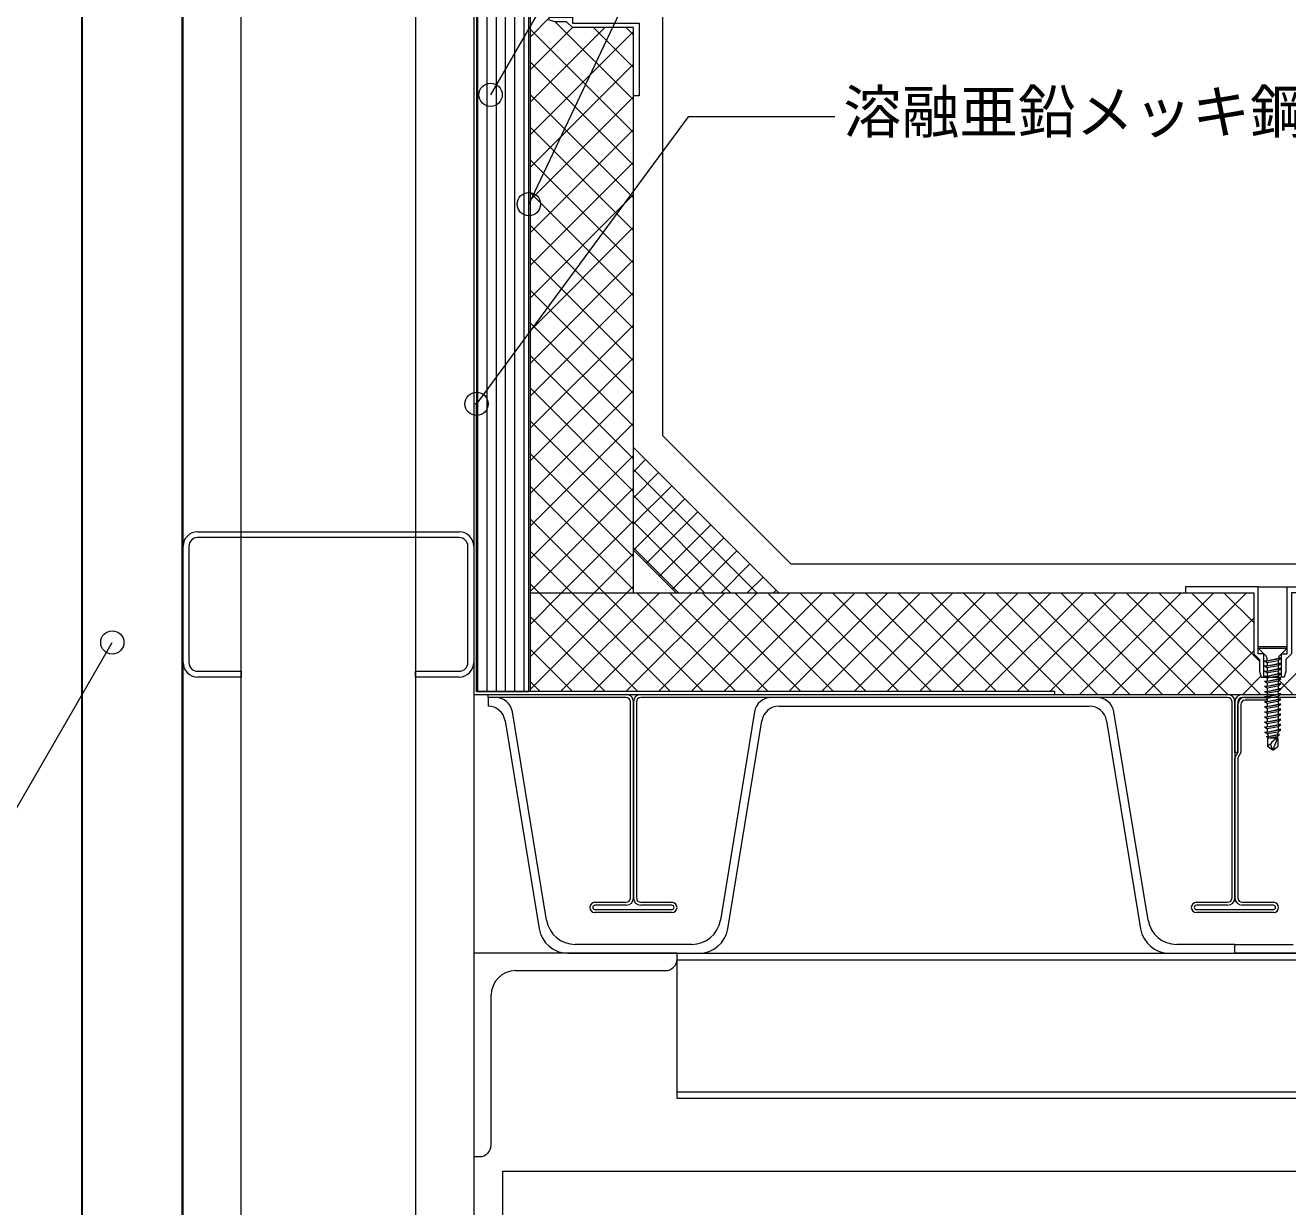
# Model space of a CAD drawing. Units: millimetres, scale not verified. Extents: x -1380 to 1380, y -955 to 955.
# Drawn here: x -769.3 to -334.8, y -496.4 to -89.9 of the extents above; entities that cross this region are included whole.
import ezdxf
from ezdxf.enums import TextEntityAlignment as Align

# ---------------------------------------------------------------- set-up
doc = ezdxf.new("R2010")
doc.units = ezdxf.units.MM
doc.header["$LTSCALE"] = 3
for name, color, linetype, lineweight in [('0-1_HATCH', 9, 'Continuous', 18), ('0-2_BOUSUI', 1, 'Continuous', 18), ('0-3_MOJI', 7, 'Continuous', 18), ('0-5_KANAMONO_SCREW', 4, 'Continuous', 18), ('0-6_dannnetu', 6, 'Continuous', 18), ('0-7_KANAMONO', 5, 'Continuous', 18), ('0-8_TEKKOTU', 7, 'Continuous', 18), ('0-9_doubuti', 5, 'Continuous', 18), ('0-A_dekki', 3, 'Continuous', 18), ('0-B_bo-do', 3, 'Continuous', 18), ('0-C_ZATU', 6, 'Continuous', 18)]:
    doc.layers.add(name, color=color, linetype=linetype, lineweight=lineweight)
doc.styles.add('ＭＳ ゴシック', font='')
doc.styles.get('ＭＳ ゴシック').set_extended_font_data('MS Gothic')

msp = doc.modelspace()

# ---------------------------------------------------------------- linework, layer by layer
at = {"layer": '0-1_HATCH'}
for p, q in [((-613.521, -319.136), (-613.521, -84.922)), ((-610.346, -319.136), (-610.346, -85.886)), ((-607.171, -319.136), (-607.171, -86.786)), ((-603.996, -319.136), (-603.996, -86.353)), ((-600.821, -319.136), (-600.821, -85.986)), ((-597.646, -319.136), (-597.646, -85.986)), ((-595.36, -116.182), (-569.815, -90.636)), ((-595.348, -104.945), (-581.006, -90.602)), ((-595.337, -93.708), (-588.971, -87.342)), ((-559.971, -115.572), (-586.907, -88.636)), ((-559.971, -104.346), (-573.681, -90.636)), ((-559.971, -93.121), (-562.456, -90.636)), ((-595.372, -127.419), (-559.971, -92.018)), ((-559.971, -126.797), (-595.334, -91.434)), ((-595.384, -138.656), (-559.971, -103.243)), ((-559.971, -138.022), (-595.346, -102.647)), ((-595.395, -149.893), (-559.971, -114.468)), ((-559.971, -149.248), (-595.358, -113.861)), ((-595.407, -161.13), (-559.971, -125.694)), ((-559.971, -160.473), (-595.369, -125.075)), ((-595.419, -172.367), (-559.971, -136.919)), ((-559.971, -171.698), (-595.381, -136.288)), ((-559.971, -182.924), (-595.393, -147.502)), ((-595.43, -183.604), (-559.971, -148.144)), ((-595.442, -194.841), (-559.971, -159.37)), ((-559.971, -194.149), (-595.404, -158.716)), ((-595.454, -206.078), (-559.971, -170.595)), ((-559.971, -205.374), (-595.416, -169.929)), ((-595.465, -217.315), (-559.971, -181.82)), ((-559.971, -216.6), (-595.428, -181.143)), ((-595.477, -228.552), (-559.971, -193.046)), ((-559.971, -227.825), (-595.439, -192.357)), ((-559.971, -239.05), (-595.451, -203.57)), ((-595.489, -239.789), (-559.971, -204.271)), ((-595.5, -251.026), (-559.971, -215.496)), ((-559.971, -250.276), (-595.463, -214.784)), ((-595.512, -262.263), (-559.971, -226.722)), ((-559.971, -261.501), (-595.474, -225.998)), ((-595.524, -273.5), (-559.971, -237.947)), ((-559.971, -272.726), (-595.486, -237.211)), ((-559.971, -243.484), (-555.797, -239.31)), ((-517.561, -285.136), (-559.971, -242.726)), ((-559.971, -252.464), (-551.307, -243.8)), ((-595.535, -284.737), (-559.971, -249.172)), ((-559.971, -283.952), (-595.498, -248.425)), ((-559.971, -261.445), (-546.817, -248.29)), ((-526.541, -285.136), (-559.971, -251.706)), ((-559.971, -270.425), (-542.327, -252.781)), ((-570.012, -285.136), (-595.509, -259.639)), ((-584.71, -285.136), (-559.971, -260.398)), ((-535.521, -285.136), (-559.971, -260.686)), ((-555.514, -274.948), (-537.837, -257.271)), ((-551.024, -279.438), (-533.346, -261.761)), ((-546.534, -283.929), (-528.856, -266.251)), ((-581.237, -285.136), (-595.521, -270.852)), ((-573.484, -285.136), (-559.971, -271.623)), ((-544.502, -285.136), (-559.971, -269.667)), ((-538.761, -285.136), (-524.366, -270.741)), ((-529.781, -285.136), (-519.876, -275.231)), ((-592.462, -285.136), (-595.533, -282.066)), ((-520.801, -285.136), (-515.386, -279.721)), ((-595.571, -295.998), (-584.71, -285.136)), ((-595.571, -307.223), (-573.484, -285.136)), ((-595.571, -318.448), (-562.259, -285.136)), ((-558.462, -319.136), (-592.462, -285.136)), ((-585.034, -319.136), (-551.034, -285.136)), ((-547.237, -319.136), (-581.237, -285.136)), ((-573.808, -319.136), (-539.808, -285.136)), ((-536.012, -319.136), (-570.012, -285.136)), ((-562.583, -319.136), (-528.583, -285.136)), ((-562.259, -285.136), (-559.971, -282.848)), ((-524.786, -319.136), (-558.786, -285.136)), ((-551.358, -319.136), (-517.358, -285.136)), ((-513.561, -319.136), (-547.561, -285.136)), ((-540.132, -319.136), (-506.132, -285.136)), ((-502.336, -319.136), (-536.336, -285.136)), ((-528.907, -319.136), (-494.907, -285.136)), ((-491.11, -319.136), (-525.11, -285.136)), ((-517.682, -319.136), (-483.682, -285.136)), ((-479.885, -319.136), (-513.885, -285.136)), ((-511.821, -285.136), (-510.896, -284.211)), ((-506.456, -319.136), (-472.456, -285.136)), ((-468.66, -319.136), (-502.66, -285.136)), ((-495.231, -319.136), (-461.231, -285.136)), ((-457.434, -319.136), (-491.434, -285.136)), ((-484.006, -319.136), (-450.006, -285.136)), ((-446.209, -319.136), (-480.209, -285.136)), ((-472.78, -319.136), (-438.78, -285.136)), ((-434.984, -319.136), (-468.984, -285.136)), ((-461.555, -319.136), (-427.555, -285.136)), ((-423.759, -319.136), (-457.759, -285.136)), ((-450.33, -319.136), (-416.33, -285.136)), ((-411.533, -320.136), (-446.533, -285.136)), ((-439.104, -319.136), (-405.104, -285.136)), ((-400.308, -320.136), (-435.308, -285.136)), ((-427.879, -319.136), (-393.879, -285.136)), ((-389.083, -320.136), (-424.083, -285.136)), ((-416.654, -319.136), (-382.654, -285.136)), ((-377.857, -320.136), (-412.857, -285.136)), ((-406.428, -320.136), (-371.428, -285.136)), ((-366.632, -320.136), (-401.632, -285.136)), ((-395.203, -320.136), (-360.203, -285.136)), ((-355.407, -320.136), (-390.407, -285.136)), ((-383.978, -320.136), (-348.978, -285.136)), ((-344.181, -320.136), (-379.181, -285.136)), ((-344.471, -308.621), (-367.956, -285.136)), ((-346.471, -295.396), (-356.731, -285.136)), ((-337.127, -318.186), (-304.077, -285.136)), ((-569.688, -319.136), (-595.571, -293.253)), ((-372.753, -320.136), (-346.471, -293.855)), ((-580.913, -319.136), (-595.571, -304.478)), ((-361.527, -320.136), (-346.471, -305.08)), ((-592.138, -319.136), (-595.571, -315.703)), ((-350.302, -320.136), (-344.037, -313.871)), ((-333.154, -319.938), (-337.855, -315.237)), ((-338.121, -319.181), (-337.143, -318.203))]:
    msp.add_line(p, q, dxfattribs=at)
at = {"layer": '0-2_BOUSUI'}
msp.add_lwpolyline([(-740.971, 126.21), (-565.829, 126.21), (-549.971, 111.006), (-549.971, -230.994), (-505.829, -275.136), (175.887, -275.136), (220.029, -230.994), (220.029, -189.994), (259.887, -150.136), (900.029, -150.136)], dxfattribs=at)
at = {"layer": '0-3_MOJI'}
for points in [[(-490.716, 3.958), (-541.154, 3.958), (-609.14, -113.798)], [(-490.716, -35.561), (-541.154, -35.561), (-595.971, -151.421)], [(-490.716, -121.373), (-541.154, -121.373), (-613.971, -220.136)], [(-798.558, -361.086), (-773.339, -361.086), (-739.346, -302.207)]]:
    msp.add_lwpolyline(points, dxfattribs=at)
for centre in [(-609.14, -113.798), (-595.971, -151.421), (-613.971, -220.136), (-739.346, -302.207)]:
    msp.add_circle(centre, 4, dxfattribs=at)
at = {"layer": '0-5_KANAMONO_SCREW'}
for p, q in [((-344.971, -303.636), (-334.971, -303.636)), ((-344.971, -304.136), (-344.971, -303.636)), ((-344.971, -304.136), (-342.551, -306.556)), ((-334.971, -304.136), (-334.971, -303.636)), ((-341.971, -307.686), (-342.033, -307.455)), ((-341.971, -307.686), (-341.821, -307.686)), ((-341.821, -308.561), (-338.121, -307.686)), ((-341.821, -308.561), (-341.821, -307.686)), ((-337.121, -307.686), (-338.121, -307.686)), ((-338.121, -308.436), (-338.121, -309.436)), ((-337.971, -307.686), (-337.909, -307.455)), ((-342.821, -308.561), (-341.821, -309.102)), ((-342.821, -310.311), (-341.821, -310.852)), ((-342.821, -312.061), (-341.821, -312.602)), ((-341.821, -309.102), (-341.821, -310.311)), ((-341.821, -310.311), (-338.121, -309.436)), ((-341.821, -310.852), (-341.821, -312.061)), ((-341.821, -312.061), (-338.121, -311.186)), ((-341.821, -312.602), (-338.121, -311.936)), ((-341.821, -312.602), (-341.821, -313.811)), ((-337.121, -309.436), (-338.121, -309.436)), ((-338.121, -310.186), (-338.121, -311.186)), ((-338.121, -311.936), (-337.121, -311.186)), ((-337.121, -311.186), (-338.121, -311.186)), ((-338.121, -311.936), (-338.121, -312.936)), ((-342.821, -313.811), (-341.821, -314.352)), ((-342.821, -315.561), (-341.821, -316.102)), ((-341.821, -313.811), (-338.121, -312.936)), ((-341.821, -314.352), (-341.821, -315.561)), ((-341.821, -315.561), (-338.121, -314.686)), ((-341.821, -316.102), (-341.821, -317.311)), ((-341.821, -317.311), (-338.121, -316.436)), ((-337.121, -312.936), (-338.121, -312.936)), ((-338.121, -313.686), (-338.121, -314.686)), ((-337.121, -314.686), (-338.121, -314.686)), ((-338.121, -315.436), (-338.121, -316.436)), ((-337.121, -316.436), (-338.121, -316.436)), ((-338.121, -317.186), (-338.121, -318.186)), ((-342.821, -317.311), (-341.821, -317.852)), ((-342.821, -319.061), (-341.821, -319.602)), ((-342.821, -320.811), (-341.821, -321.352)), ((-341.821, -317.852), (-341.821, -319.061)), ((-341.821, -319.061), (-338.121, -318.186)), ((-341.821, -319.602), (-341.821, -320.811)), ((-341.821, -320.811), (-338.121, -319.936)), ((-341.821, -321.352), (-341.821, -322.561)), ((-337.121, -318.186), (-338.121, -318.186)), ((-338.121, -318.936), (-338.121, -319.936)), ((-337.121, -319.936), (-338.121, -319.936)), ((-338.121, -320.686), (-338.121, -321.686)), ((-342.821, -322.561), (-341.821, -323.102)), ((-342.821, -324.311), (-341.821, -324.311)), ((-342.821, -324.311), (-341.821, -324.852)), ((-341.821, -322.561), (-338.121, -321.686)), ((-341.821, -323.102), (-341.821, -324.311)), ((-341.821, -324.311), (-337.121, -323.436)), ((-341.821, -324.311), (-338.121, -323.436)), ((-341.821, -324.852), (-338.121, -324.186)), ((-341.821, -324.852), (-341.821, -326.061)), ((-341.821, -326.061), (-337.121, -325.186)), ((-341.821, -326.061), (-338.121, -325.186)), ((-337.121, -321.686), (-338.121, -321.686)), ((-338.121, -322.436), (-338.121, -323.436)), ((-337.121, -323.436), (-338.121, -323.436)), ((-338.121, -324.186), (-337.121, -323.436)), ((-338.121, -324.186), (-338.121, -325.186)), ((-337.121, -325.186), (-338.121, -325.186)), ((-338.121, -325.936), (-337.121, -325.186)), ((-342.821, -326.061), (-341.821, -326.061)), ((-342.821, -326.061), (-341.821, -326.602)), ((-342.821, -327.811), (-341.821, -327.811)), ((-342.821, -329.561), (-341.821, -329.561)), ((-342.821, -329.561), (-341.821, -330.102)), ((-341.821, -326.602), (-338.121, -325.936)), ((-341.821, -326.602), (-341.821, -327.811)), ((-341.821, -327.811), (-337.121, -326.936)), ((-341.821, -327.811), (-338.121, -326.936)), ((-341.821, -328.352), (-341.821, -329.561)), ((-341.821, -329.561), (-337.121, -328.686)), ((-341.821, -329.561), (-338.121, -328.686)), ((-341.821, -330.102), (-338.121, -329.436)), ((-341.821, -330.102), (-341.821, -331.311)), ((-338.121, -325.936), (-338.121, -326.936)), ((-337.121, -326.936), (-338.121, -326.936)), ((-338.121, -327.686), (-337.121, -326.936)), ((-337.121, -328.686), (-338.121, -328.686)), ((-338.121, -329.436), (-337.121, -328.686)), ((-338.121, -329.436), (-338.121, -330.436)), ((-342.821, -331.311), (-341.821, -331.311)), ((-342.821, -331.311), (-341.821, -331.852)), ((-342.821, -333.061), (-341.821, -333.061)), ((-342.821, -333.061), (-341.821, -333.602)), ((-341.821, -331.311), (-337.121, -330.436)), ((-341.821, -331.311), (-338.121, -330.436)), ((-341.821, -331.852), (-338.121, -331.186)), ((-341.821, -331.852), (-341.821, -333.061)), ((-341.821, -333.061), (-337.121, -332.186)), ((-341.821, -333.061), (-338.121, -332.186)), ((-341.821, -333.602), (-338.121, -332.936)), ((-341.821, -333.602), (-341.403, -334.636)), ((-341.403, -334.636), (-337.643, -333.936)), ((-341.403, -335.069), (-338.443, -334.536)), ((-338.121, -332.936), (-338.443, -333.936)), ((-338.443, -334.536), (-338.443, -335.069)), ((-337.121, -330.436), (-338.121, -330.436)), ((-338.121, -331.186), (-337.121, -330.436)), ((-338.121, -331.186), (-338.121, -332.186)), ((-337.121, -332.186), (-338.121, -332.186)), ((-338.121, -332.936), (-337.121, -332.186)), ((-342.203, -334.636), (-341.403, -335.069)), ((-341.721, -335.069), (-341.721, -338.011)), ((-341.721, -335.069), (-338.221, -335.069)), ((-339.971, -339.236), (-341.721, -338.011)), ((-339.971, -339.236), (-340.712, -337.233)), ((-339.971, -339.236), (-338.221, -338.011))]:
    msp.add_line(p, q, dxfattribs=at)
for points in [[(-344.971, -304.136), (-334.971, -304.136), (-337.391, -306.556)], [(-342.821, -308.561), (-341.821, -308.561), (-337.121, -307.686)], [(-341.821, -309.102), (-338.121, -308.436), (-337.121, -307.686)], [(-342.821, -310.311), (-341.821, -310.311), (-337.121, -309.436)], [(-342.821, -312.061), (-341.821, -312.061), (-337.121, -311.186)], [(-341.821, -310.852), (-338.121, -310.186), (-337.121, -309.436)], [(-342.821, -313.811), (-341.821, -313.811), (-337.121, -312.936)], [(-342.821, -315.561), (-341.821, -315.561), (-337.121, -314.686)], [(-342.821, -317.311), (-341.821, -317.311), (-337.121, -316.436)], [(-341.821, -314.352), (-338.121, -313.686), (-337.121, -312.936)], [(-341.821, -316.102), (-338.121, -315.436), (-337.121, -314.686)], [(-341.821, -317.852), (-338.121, -317.186), (-337.121, -316.436)], [(-342.821, -319.061), (-341.821, -319.061), (-337.121, -318.186)], [(-342.821, -320.811), (-341.821, -320.811), (-337.121, -319.936)], [(-341.821, -319.602), (-338.121, -318.936), (-337.121, -318.186)], [(-341.821, -321.352), (-338.121, -320.686), (-337.121, -319.936)], [(-342.821, -322.561), (-341.821, -322.561), (-337.121, -321.686)], [(-341.821, -323.102), (-338.121, -322.436), (-337.121, -321.686)], [(-342.821, -327.811), (-341.821, -328.352), (-338.121, -327.686), (-338.121, -328.686)], [(-342.203, -334.636), (-341.403, -334.636), (-338.443, -333.936)], [(-338.443, -334.536), (-337.643, -333.936), (-338.443, -333.936)], [(-339.971, -339.236), (-338.221, -335.069), (-338.221, -338.011)]]:
    msp.add_lwpolyline(points, dxfattribs=at)
for centre, radius, start, end in [((-343.965, -307.971), 2, 14.93142, 45), ((-335.977, -307.971), 2, 135, 165.06858), ((-339.971, -339.236), 2.136, 110.30447, 145), ((-335.903, -340.253), 5.679, 114.08593, 147.8643)]:
    msp.add_arc(centre, radius, start, end, dxfattribs=at)
at = {"layer": '0-6_dannnetu'}
for p, q in [((-559.971, -285.136), (-559.971, -90.636)), ((-509.971, -285.136), (-559.971, -235.136)), ((-545.326, -285.136), (-559.971, -270.491)), ((-595.571, -285.136), (-346.471, -285.136)), ((-414.971, -320.136), (136.029, -320.136))]:
    msp.add_line(p, q, dxfattribs=at)
at = {"layer": '0-7_KANAMONO'}
for p, q in [((-600.471, -415.136), (-548.971, -415.136)), ((-608.971, -475.136), (-608.971, -423.636))]:
    msp.add_line(p, q, dxfattribs=at)
for points in [[(-595.571, -319.136), (-595.971, -319.136), (-595.971, 115.864), (-595.571, 115.864)], [(-614.971, -220.136), (-614.971, -320.136), (-414.971, -320.136), (-414.971, -319.136), (-613.971, -319.136), (-613.971, -220.136)]]:
    msp.add_lwpolyline(points, close=True, dxfattribs=at)
msp.add_lwpolyline([(-544.971, -411.136), (-544.971, -409.136), (-614.971, -409.136), (-614.971, -479.136), (-612.971, -479.136)], dxfattribs=at)
for centre, radius, start, end in [((-548.971, -411.136), 4, 270, 0), ((-600.471, -423.636), 8.5, 90, 180), ((-612.971, -475.136), 4, 270, 0)]:
    msp.add_arc(centre, radius, start, end, dxfattribs=at)
at = {"layer": '0-8_TEKKOTU'}
msp.add_lwpolyline([(-479.471, -508.136), (-604.971, -508.136), (-604.971, -484.136), (-304.971, -484.136), (-304.971, -508.136), (-430.471, -508.136)], dxfattribs=at)
at = {"layer": '0-9_doubuti'}
for p, q in [((-694.971, -660.136), (-694.971, 65.864)), ((-634.971, 65.864), (-634.971, -660.136)), ((-709.971, -264.136), (-619.971, -264.136)), ((-714.971, -309.136), (-714.971, -269.136)), ((-712.971, -269.136), (-712.971, -309.136)), ((-619.971, -266.136), (-709.971, -266.136)), ((-616.971, -309.136), (-616.971, -269.136)), ((-614.971, -269.136), (-614.971, -309.136)), ((-694.971, -314.136), (-709.971, -314.136)), ((-544.971, -411.436), (215.029, -411.436)), ((-544.971, -456.836), (215.029, -456.836))]:
    msp.add_line(p, q, dxfattribs=at)
for points in [[(-714.971, -660.136), (-714.971, 65.864), (-614.971, 65.864), (-614.971, -660.136)], [(-709.971, -312.136), (-694.971, -312.136), (-694.971, -314.136)], [(-619.971, -314.136), (-634.971, -314.136), (-634.971, -312.136), (-619.971, -312.136)]]:
    msp.add_lwpolyline(points, dxfattribs=at)
msp.add_lwpolyline([(-544.971, -459.136), (-544.971, -409.136), (215.029, -409.136), (215.029, -459.136)], close=True, dxfattribs=at)
for centre, radius, start, end in [((-709.971, -269.136), 5, 90, 180), ((-619.971, -269.136), 5, 0, 90), ((-709.971, -269.136), 3, 90, 180), ((-619.971, -269.136), 3, 0, 90), ((-709.971, -309.136), 5, 180, 270), ((-709.971, -309.136), 3, 180, 270), ((-619.971, -309.136), 5, 270, 0), ((-619.971, -309.136), 3, 270, 0)]:
    msp.add_arc(centre, radius, start, end, dxfattribs=at)
at = {"layer": '0-A_dekki'}
for p, q in [((-609.971, -320.136), (-562.471, -320.136)), ((-557.471, -320.136), (-355.471, -320.136)), ((-355.471, -321.136), (-557.471, -321.136)), ((-400.543, -321.136), (-512.399, -321.136)), ((-350.471, -320.136), (-148.471, -320.136)), ((-148.471, -321.136), (-350.471, -321.136)), ((-560.971, -390.136), (-560.971, -322.636)), ((-559.971, -322.636), (-559.971, -390.136)), ((-559.971, -390.136), (-559.971, -322.636)), ((-558.971, -322.636), (-558.971, -390.136)), ((-509.863, -324.136), (-403.079, -324.136)), ((-353.971, -390.136), (-353.971, -322.636)), ((-352.971, -322.636), (-352.971, -390.136)), ((-604.163, -329.137), (-592.414, -400.801)), ((-589.878, -397.801), (-601.627, -326.137)), ((-518.315, -326.137), (-530.064, -397.801)), ((-527.528, -400.801), (-515.779, -329.137)), ((-397.163, -329.137), (-385.414, -400.801)), ((-382.878, -397.801), (-394.627, -326.137)), ((-573.221, -391.636), (-562.471, -391.636)), ((-562.471, -392.636), (-573.221, -392.636)), ((-573.221, -394.136), (-546.721, -394.136)), ((-546.721, -395.136), (-573.221, -395.136)), ((-557.471, -391.636), (-546.721, -391.636)), ((-546.721, -392.636), (-557.471, -392.636)), ((-366.221, -391.636), (-355.471, -391.636)), ((-355.471, -392.636), (-366.221, -392.636)), ((-366.221, -394.136), (-339.721, -394.136)), ((-339.721, -395.136), (-366.221, -395.136)), ((-350.471, -391.636), (-339.721, -391.636)), ((-339.721, -392.636), (-350.471, -392.636)), ((-539.924, -406.136), (-580.018, -406.136)), ((-582.554, -409.136), (-537.388, -409.136))]:
    msp.add_line(p, q, dxfattribs=at)
for points in [[(-562.471, -321.136), (-609.971, -321.136), (-609.971, -320.136)], [(-607.543, -321.136), (-609.971, -321.136), (-609.971, -324.137)], [(-349.471, -321.136), (-341.971, -321.136), (-341.971, -322.136), (-349.471, -322.136)], [(-351.971, -322.636), (-351.971, -340.136), (-352.971, -340.136), (-352.971, -322.636)], [(-352.971, -390.136), (-352.971, -341.868), (-351.971, -340.136), (-351.971, -323.636)], [(-350.971, -323.636), (-350.971, -340.136), (-351.971, -341.868), (-351.971, -390.136)], [(-375.554, -409.136), (-352.971, -409.136), (-352.971, -406.136), (-373.018, -406.136)], [(-330.388, -409.136), (-352.971, -409.136), (-352.971, -406.136), (-332.924, -406.136)]]:
    msp.add_lwpolyline(points, dxfattribs=at)
for centre, radius, start, end in [((-607.543, -327.136), 6, 9.58294, 90), ((-562.471, -322.636), 2.5, 0, 90), ((-562.471, -322.636), 1.5, 0, 90), ((-557.471, -322.636), 2.5, 90, 180), ((-557.471, -322.636), 1.5, 90, 180), ((-512.399, -327.136), 6, 90, 170.41705), ((-400.543, -327.136), 6, 9.58294, 90), ((-355.471, -322.636), 2.5, 0, 90), ((-355.471, -322.636), 1.5, 0, 90), ((-350.471, -322.636), 2.5, 90, 180), ((-350.471, -322.636), 1.5, 90, 180), ((-349.471, -323.636), 2.5, 90, 180), ((-610.079, -330.136), 6, 9.58294, 88.96967), ((-509.863, -330.136), 6, 90, 170.41705), ((-403.079, -330.136), 6, 9.58294, 90), ((-349.471, -323.636), 1.5, 90, 180), ((-562.471, -390.136), 2.5, 270, 0), ((-562.471, -390.136), 1.5, 270, 0), ((-557.471, -390.136), 2.5, 180, 270), ((-557.471, -390.136), 1.5, 180, 270), ((-355.471, -390.136), 2.5, 270, 0), ((-355.471, -390.136), 1.5, 270, 0), ((-350.471, -390.136), 2.5, 180, 270), ((-350.471, -390.136), 1.5, 180, 270), ((-573.221, -393.386), 1.75, 90, 270), ((-573.221, -393.386), 0.75, 90, 270), ((-546.721, -393.386), 1.75, 270, 90), ((-546.721, -393.386), 0.75, 270, 90), ((-366.221, -393.386), 1.75, 90, 270), ((-366.221, -393.386), 0.75, 90, 270), ((-339.721, -393.386), 1.75, 270, 90), ((-339.721, -393.386), 0.75, 270, 90), ((-580.018, -396.136), 10, 189.58294, 270), ((-539.924, -396.136), 10, 270, 350.41705), ((-373.018, -396.136), 10, 189.58294, 270), ((-582.554, -399.136), 10, 189.58294, 270), ((-537.388, -399.136), 10, 270, 350.41705), ((-375.554, -399.136), 10, 189.58294, 270)]:
    msp.add_arc(centre, radius, start, end, dxfattribs=at)
at = {"layer": '0-B_bo-do'}
for p, q in [((-749.621, -660.136), (-749.621, 115.864)), ((-715.321, -660.136), (-715.321, 115.864))]:
    msp.add_line(p, q, dxfattribs=at)
msp.add_lwpolyline([(-714.971, -660.136), (-714.971, 115.864), (-749.971, 115.864), (-749.971, -660.136)], dxfattribs=at)
msp.add_lwpolyline([(-613.971, -319.136), (-595.971, -319.136), (-595.971, 115.864), (-613.971, 115.864)], close=True, dxfattribs=at)
at = {"layer": '0-C_ZATU'}
for p, q in [((-344.971, -283.136), (-334.971, -283.136)), ((-342.971, -314.136), (-336.971, -314.136))]:
    msp.add_line(p, q, dxfattribs=at)
for points in [[(-580.971, -87.136), (-580.971, -89.136), (-557.971, -89.136), (-557.971, -114.136), (-559.971, -114.136), (-559.971, -90.636), (-580.971, -90.636), (-582.971, -88.636), (-586.971, -88.636), (-588.971, -88.136), (-588.971, -87.136)], [(-342.971, -306.136), (-344.971, -306.136), (-344.971, -283.136), (-369.971, -283.136), (-369.971, -285.136), (-346.471, -285.136), (-346.471, -306.136), (-344.471, -308.136), (-344.471, -312.136), (-343.971, -314.136), (-342.971, -314.136)], [(-336.971, -306.136), (-334.971, -306.136), (-334.971, -283.136), (-309.971, -283.136), (-309.971, -285.136), (-333.471, -285.136), (-333.471, -306.136), (-335.471, -308.136), (-335.471, -312.136), (-335.971, -314.136), (-336.971, -314.136)]]:
    msp.add_lwpolyline(points, close=True, dxfattribs=at)

# ---------------------------------------------------------------- texts
at = {"layer": '0-3_MOJI', "style": 'ＭＳ ゴシック'}
msp.add_text('溶融亜鉛メッキ鋼板(t=1.0)', height=14.66, dxfattribs=at).set_placement((-487.716, -131.373), align=Align.BOTTOM_LEFT)

doc.saveas('drawing.dxf')
